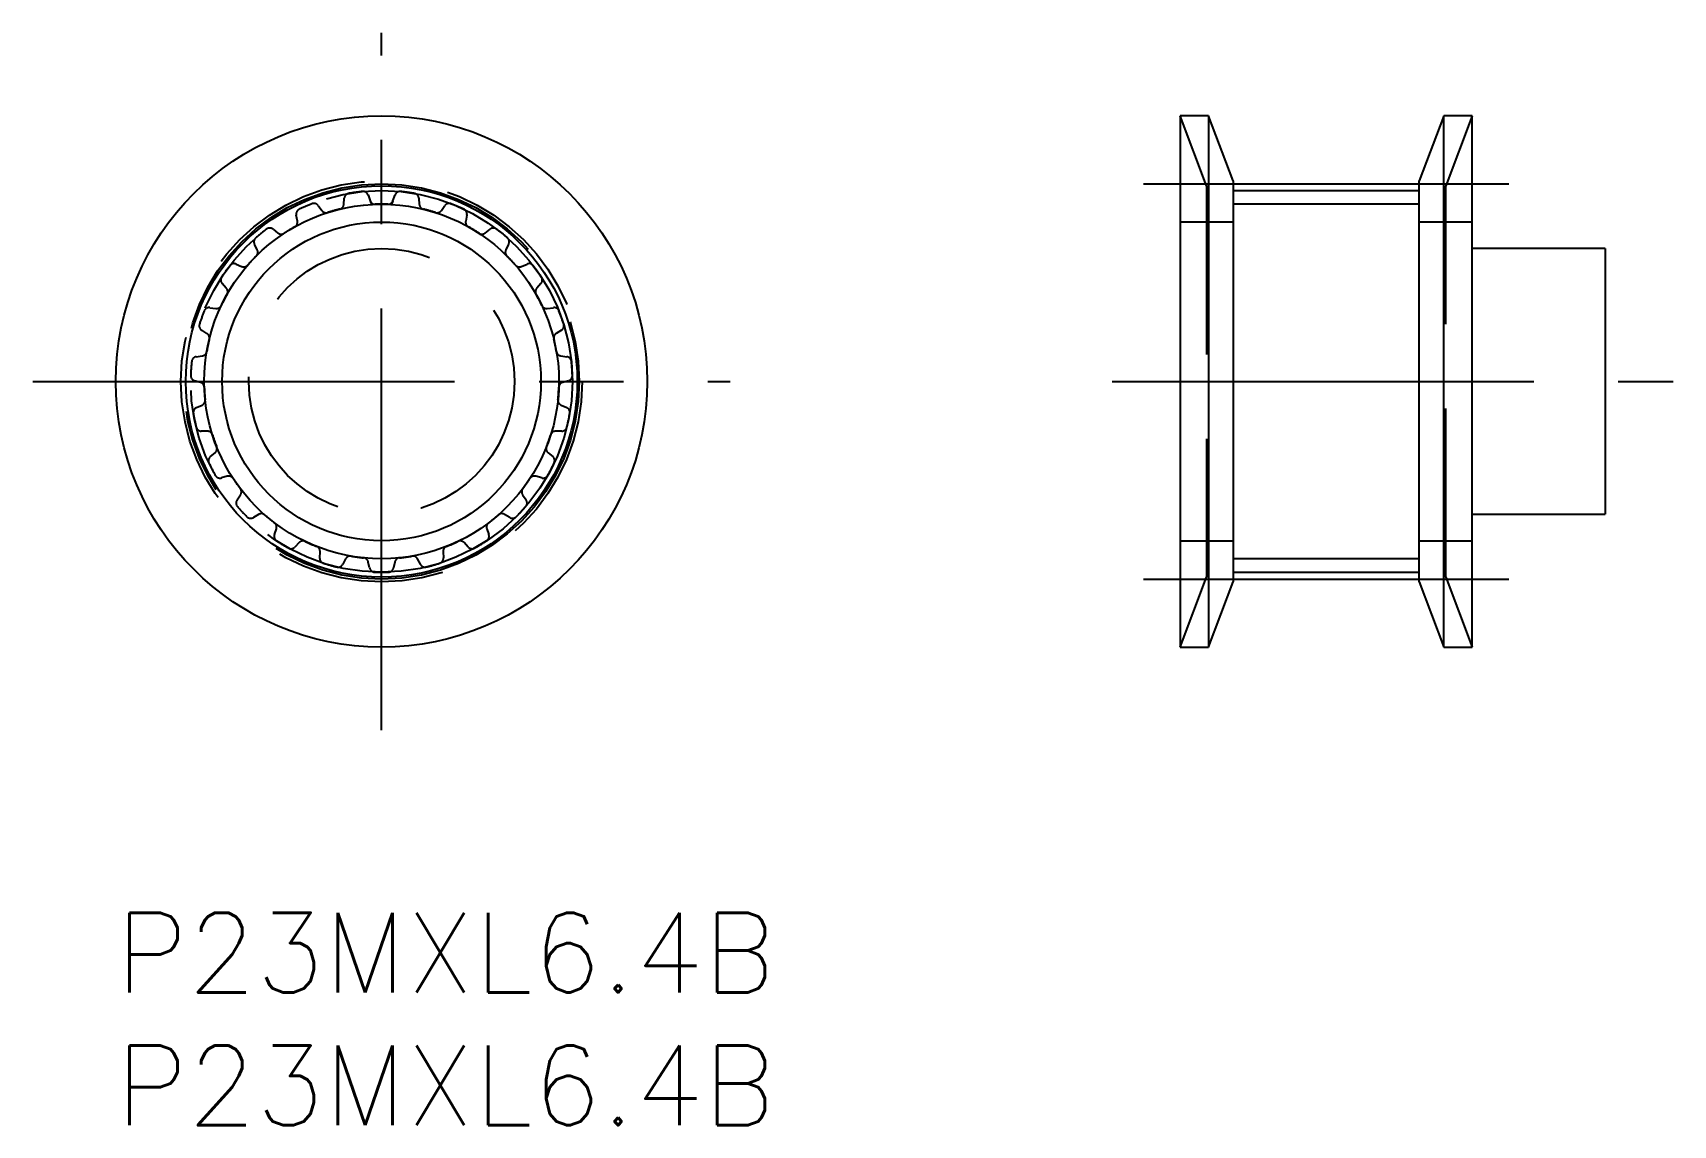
# Model space of a CAD drawing. Extents: x -3.1 to 58.6, y -8 to 33.1.
import ezdxf

# ---------------------------------------------------------------- set-up
doc = ezdxf.new("R2010")
doc.units = 0
doc.header["$LTSCALE"] = 0.5
for name, pattern in [('CENTER', [50.8, 31.75, -6.35, 6.35, -6.35]), ('DASHED', [19.05, 12.7, -6.35]), ('PHANTOM', [63.5, 31.75, -6.35, 6.35, -6.35, 6.35, -6.35])]:
    doc.linetypes.add(name, pattern=pattern)
for name, color, linetype in [('MSM_CENTER', 1, 'CENTER'), ('MSM_CONTINUOUS', 7, 'CONTINUOUS'), ('MSM_DASHED', 4, 'DASHED'), ('MSM_IMAGINARY', 6, 'PHANTOM'), ('MSM_NARROW', 5, 'CONTINUOUS'), ('MSM_PART_NUMBER', 7, 'CONTINUOUS')]:
    doc.layers.add(name, color=color, linetype=linetype)
doc.styles.get("Standard").update_dxf_attribs({"font": 'txt.shx', "height": 3, "bigfont": 'bigfont.shx'})

msp = doc.modelspace()

# ---------------------------------------------------------------- linework, layer by layer
at = {"layer": 'MSM_CENTER'}
for p, q in [((10, 6.875), (10, 33.125)), ((38.674, 27.44), (52.424, 27.44)), ((-3.125, 20), (23.125, 20)), ((37.489, 20), (58.609, 20)), ((38.674, 12.56), (52.424, 12.56))]:
    msp.add_line(p, q, dxfattribs=at)
msp.add_circle((10, 20), 7.44, dxfattribs=at)
at = {"layer": 'MSM_CONTINUOUS'}
for p, q in [((41.118, 30), (40.049, 30)), ((40.049, 30), (40.049, 10)), ((42.049, 27.55), (41.118, 30)), ((41.118, 30), (41.118, 10)), ((49.979, 30), (49.049, 27.55)), ((51.049, 30), (49.979, 30)), ((49.979, 10), (49.979, 30)), ((51.049, 10), (51.049, 30)), ((42.049, 27.55), (42.049, 12.45)), ((42.049, 27.185), (49.049, 27.185)), ((49.049, 12.45), (49.049, 27.55)), ((56.049, 25), (51.049, 25)), ((56.049, 25), (56.049, 15)), ((51.049, 15), (56.049, 15)), ((41.118, 10), (42.049, 12.45)), ((42.049, 12.815), (49.049, 12.815)), ((49.049, 12.45), (49.979, 10)), ((40.049, 10), (41.118, 10)), ((49.979, 10), (51.049, 10))]:
    msp.add_line(p, q, dxfattribs=at)
for radius in [10, 7.367, 6]:
    msp.add_circle((10, 20), radius, dxfattribs=at)
at = {"layer": 'MSM_DASHED'}
for p, q in [((41.049, 27.367), (40.049, 30)), ((51.049, 30), (50.049, 27.367)), ((41.049, 27.367), (41.049, 12.633)), ((50.049, 12.633), (50.049, 27.367)), ((7.616, 26.621), (7.75, 26.434)), ((8.579, 26.666), (8.597, 26.896)), ((9.491, 27.019), (9.57, 26.802)), ((10.43, 26.802), (10.509, 27.019)), ((11.403, 26.896), (11.421, 26.666)), ((12.25, 26.434), (12.384, 26.621)), ((6.833, 26.036), (6.788, 26.261)), ((13.212, 26.261), (13.167, 26.036)), ((42.049, 26), (40.049, 26)), ((51.049, 26), (49.049, 26)), ((5.918, 25.732), (6.098, 25.588)), ((13.902, 25.588), (14.082, 25.732)), ((5.322, 24.957), (5.218, 25.163)), ((14.782, 25.163), (14.678, 24.957)), ((4.523, 24.419), (4.735, 24.328)), ((15.265, 24.328), (15.477, 24.419)), ((4.158, 23.512), (4.002, 23.681)), ((15.998, 23.681), (15.842, 23.512)), ((3.534, 22.777), (3.762, 22.747)), ((16.238, 22.747), (16.466, 22.777)), ((3.427, 21.805), (3.232, 21.926)), ((16.768, 21.926), (16.573, 21.805)), ((3.025, 20.93), (3.252, 20.963)), ((16.748, 20.963), (16.975, 20.93)), ((3.184, 19.965), (2.963, 20.029)), ((17.037, 20.029), (16.816, 19.965)), ((3.033, 19.013), (3.243, 19.107)), ((16.757, 19.107), (16.967, 19.013)), ((3.446, 18.127), (3.216, 18.129)), ((16.784, 18.129), (16.554, 18.127)), ((3.557, 17.17), (3.735, 17.317)), ((16.265, 17.317), (16.443, 17.17)), ((4.195, 16.429), (3.973, 16.368)), ((16.027, 16.368), (15.805, 16.429)), ((4.56, 15.537), (4.691, 15.726)), ((15.309, 15.726), (15.44, 15.537)), ((5.373, 14.995), (5.176, 14.877)), ((14.824, 14.877), (14.627, 14.995)), ((5.966, 14.234), (6.041, 14.452)), ((13.959, 14.452), (14.034, 14.234)), ((6.895, 13.932), (6.737, 13.765)), ((7.671, 13.36), (7.685, 13.589)), ((12.315, 13.589), (12.329, 13.36)), ((13.263, 13.765), (13.105, 13.932)), ((40.049, 14), (42.049, 14)), ((49.049, 14), (51.049, 14)), ((8.647, 13.32), (8.54, 13.116)), ((9.549, 12.978), (9.5, 13.202)), ((10.5, 13.202), (10.451, 12.978)), ((11.46, 13.116), (11.353, 13.32)), ((40.049, 10), (41.049, 12.633)), ((50.049, 12.633), (51.049, 10))]:
    msp.add_line(p, q, dxfattribs=at)
for radius in [7.55, 5]:
    msp.add_circle((10, 20), radius, dxfattribs=at)
for centre, radius, start, end in [((10, 20), 7.185, 111.37832, 115.5782), ((7.454, 26.504), 0.2, 35.65217, 111.37832), ((8.38, 26.681), 0.2, 283.63208, 355.65217), ((8.796, 26.88), 0.2, 99.92604, 175.65217), ((10, 20), 7.185, 95.72615, 99.92603), ((9.303, 26.95), 0.2, 20, 95.72615), ((9.758, 26.871), 0.2, 200, 272.02009), ((10, 20), 6.675, 87.97991, 92.02009), ((10.242, 26.871), 0.2, 267.97991, 340), ((10.697, 26.95), 0.2, 84.27385, 160), ((10, 20), 7.185, 80.07398, 84.27385), ((11.204, 26.88), 0.2, 4.34783, 80.07398), ((11.62, 26.681), 0.2, 184.34783, 256.36792), ((12.546, 26.504), 0.2, 68.62168, 144.34783), ((10, 20), 7.185, 64.4218, 68.62168), ((6.637, 25.996), 0.2, 299.28426, 11.30435), ((6.984, 26.3), 0.2, 115.57822, 191.30435), ((7.913, 26.551), 0.2, 215.65217, 287.67227), ((10, 20), 6.675, 103.63208, 107.67227), ((10, 20), 6.675, 72.32773, 76.36792), ((12.087, 26.551), 0.2, 252.3277, 324.34783), ((13.016, 26.3), 0.2, 348.69565, 64.4218), ((13.363, 25.996), 0.2, 168.69565, 240.71574), ((5.396, 25.253), 0.2, 131.23039, 206.95652), ((10, 20), 7.185, 127.0305, 131.23037), ((5.793, 25.576), 0.2, 51.30435, 127.03046), ((6.223, 25.745), 0.2, 231.30435, 303.32444), ((10, 20), 6.675, 119.28426, 123.32444), ((10, 20), 6.675, 56.67556, 60.71574), ((13.777, 25.745), 0.2, 236.67553, 308.69565), ((14.207, 25.576), 0.2, 52.9695, 128.69565), ((10, 20), 7.185, 48.76963, 52.9695), ((14.604, 25.253), 0.2, 333.04348, 48.76963), ((10, 20), 6.675, 134.93643, 138.97661), ((5.144, 24.867), 0.2, 314.93643, 26.95652), ((14.856, 24.867), 0.2, 153.04348, 225.06357), ((10, 20), 6.675, 41.02339, 45.06357), ((10, 20), 7.185, 142.68267, 146.88255), ((4.445, 24.235), 0.2, 66.95652, 142.68264), ((4.813, 24.513), 0.2, 246.95652, 318.97661), ((15.187, 24.513), 0.2, 221.02335, 293.04348), ((15.555, 24.235), 0.2, 37.31732, 113.04348), ((10, 20), 7.185, 33.11745, 37.31733), ((4.15, 23.816), 0.2, 146.88256, 222.6087), ((4.011, 23.376), 0.2, 330.5886, 42.6087), ((15.989, 23.376), 0.2, 137.3913, 209.4114), ((15.85, 23.816), 0.2, 317.3913, 33.11745), ((3.788, 22.946), 0.2, 262.6087, 334.62879), ((10, 20), 6.675, 150.5886, 154.62879), ((10, 20), 6.675, 25.37121, 29.4114), ((16.212, 22.946), 0.2, 205.37118, 277.3913), ((10, 20), 7.185, 158.33484, 162.53472), ((3.508, 22.579), 0.2, 82.6087, 158.33481), ((16.492, 22.579), 0.2, 21.66516, 97.3913), ((10, 20), 7.185, 17.46528, 21.66516), ((3.337, 22.096), 0.2, 162.53474, 238.26087), ((3.322, 21.635), 0.2, 346.24078, 58.26087), ((16.678, 21.635), 0.2, 121.73913, 193.75922), ((16.663, 22.096), 0.2, 301.73913, 17.46528), ((3.224, 21.161), 0.2, 278.26087, 350.28096), ((10, 20), 6.675, 166.24078, 170.28096), ((10, 20), 6.675, 9.71904, 13.75922), ((16.776, 21.161), 0.2, 189.71904, 261.73913), ((10, 20), 7.185, 173.98702, 178.18689), ((3.053, 20.732), 0.2, 98.26087, 173.98698), ((16.947, 20.732), 0.2, 6.01297, 81.73913), ((10, 20), 7.185, 1.81311, 6.01298), ((3.018, 20.221), 0.2, 178.18691, 253.91304), ((3.129, 19.773), 0.2, 1.89295, 73.91304), ((10, 20), 6.675, 181.89295, 185.93314), ((10, 20), 6.675, 354.06686, 358.10705), ((16.871, 19.773), 0.2, 106.08696, 178.10705), ((16.982, 20.221), 0.2, 286.08696, 1.81311), ((3.162, 19.289), 0.2, 293.91304, 5.93314), ((16.838, 19.289), 0.2, 174.06686, 246.08696), ((3.114, 18.83), 0.2, 113.91304, 189.63916), ((10, 20), 7.185, 189.63919, 193.83907), ((16.886, 18.83), 0.2, 350.3608, 66.08696), ((10, 20), 7.185, 346.16093, 350.36081), ((3.218, 18.329), 0.2, 193.83908, 269.56522), ((3.445, 17.927), 0.2, 17.54513, 89.56522), ((10, 20), 6.675, 197.54513, 201.58531), ((10, 20), 6.675, 338.41469, 342.45487), ((16.555, 17.927), 0.2, 90.43478, 162.45487), ((16.782, 18.329), 0.2, 270.43478, 346.16093), ((3.607, 17.471), 0.2, 309.56522, 21.58531), ((16.393, 17.471), 0.2, 158.41469, 230.43478), ((3.685, 17.016), 0.2, 129.56522, 205.29133), ((10, 20), 7.185, 205.29137, 209.49124), ((10, 20), 7.185, 330.50876, 334.70863), ((16.315, 17.016), 0.2, 334.70862, 50.43478), ((3.92, 16.561), 0.2, 209.49126, 285.21739), ((4.247, 16.236), 0.2, 33.1973, 105.21739), ((10, 20), 6.675, 213.1973, 217.23748), ((10, 20), 6.675, 322.76252, 326.8027), ((15.753, 16.236), 0.2, 74.78261, 146.8027), ((16.08, 16.561), 0.2, 254.78261, 330.50876), ((4.724, 15.423), 0.2, 145.21739, 220.94351), ((4.527, 15.84), 0.2, 325.21739, 37.23748), ((15.473, 15.84), 0.2, 142.76252, 214.78261), ((15.276, 15.423), 0.2, 319.05645, 34.78261), ((10, 20), 7.185, 220.94354, 225.14342), ((5.073, 15.049), 0.2, 225.1434, 300.86957), ((5.476, 14.823), 0.2, 48.84947, 120.86957), ((10, 20), 6.675, 228.84947, 232.88966), ((10, 20), 6.675, 307.11034, 311.15053), ((14.524, 14.823), 0.2, 59.13043, 131.15053), ((14.927, 15.049), 0.2, 239.13043, 314.85658), ((10, 20), 7.185, 314.85658, 319.05646), ((6.154, 14.169), 0.2, 160.86957, 236.59568), ((5.852, 14.517), 0.2, 340.86957, 52.88966), ((14.148, 14.517), 0.2, 127.11034, 199.13043), ((13.846, 14.169), 0.2, 303.40427, 19.13043), ((10, 20), 7.185, 236.59571, 240.79559), ((6.592, 13.903), 0.2, 240.79558, 316.52174), ((7.04, 13.795), 0.2, 64.50165, 136.52174), ((10, 20), 6.675, 244.50165, 248.54183), ((7.485, 13.602), 0.2, 356.52174, 68.54183), ((12.515, 13.602), 0.2, 111.45817, 183.47826), ((10, 20), 6.675, 291.45817, 295.49835), ((12.96, 13.795), 0.2, 43.47826, 115.49835), ((13.408, 13.903), 0.2, 223.47826, 299.20441), ((10, 20), 7.185, 299.20441, 303.40429), ((7.87, 13.348), 0.2, 176.52174, 252.24785), ((10, 20), 7.185, 252.24789, 256.44776), ((8.363, 13.209), 0.2, 256.44775, 332.17391), ((8.824, 13.226), 0.2, 80.15382, 152.17391), ((10, 20), 6.675, 260.15382, 264.19401), ((9.305, 13.16), 0.2, 12.17391, 84.19401), ((9.744, 13.02), 0.2, 192.17391, 267.90003), ((10.256, 13.02), 0.2, 272.09993, 347.82609), ((10.695, 13.16), 0.2, 95.80596, 167.82609), ((10, 20), 6.675, 275.806, 279.84618), ((11.176, 13.226), 0.2, 27.82609, 99.84618), ((11.637, 13.209), 0.2, 207.82609, 283.5522), ((10, 20), 7.185, 283.55224, 287.75211), ((12.13, 13.348), 0.2, 287.7521, 3.47826), ((10, 20), 7.185, 267.90006, 272.09994)]:
    msp.add_arc(centre, radius, start, end, dxfattribs=at)
at = {"layer": 'MSM_IMAGINARY'}
msp.add_circle((10, 20), 7.185, dxfattribs=at)
at = {"layer": 'MSM_NARROW'}
for p, q in [((9.57, 26.802), (9.62, 26.664)), ((10.43, 26.802), (10.38, 26.664)), ((49.049, 26.675), (42.049, 26.675)), ((49.049, 13.325), (42.049, 13.325))]:
    msp.add_line(p, q, dxfattribs=at)
msp.add_circle((10, 20), 6.675, dxfattribs=at)

# ---------------------------------------------------------------- texts
at = {"layer": 'MSM_PART_NUMBER'}
for p in [(0, -3), (0, -8)]:
    msp.add_text('P23MXL6.4B', height=3, dxfattribs=at).set_placement(p)

doc.saveas('drawing.dxf')
